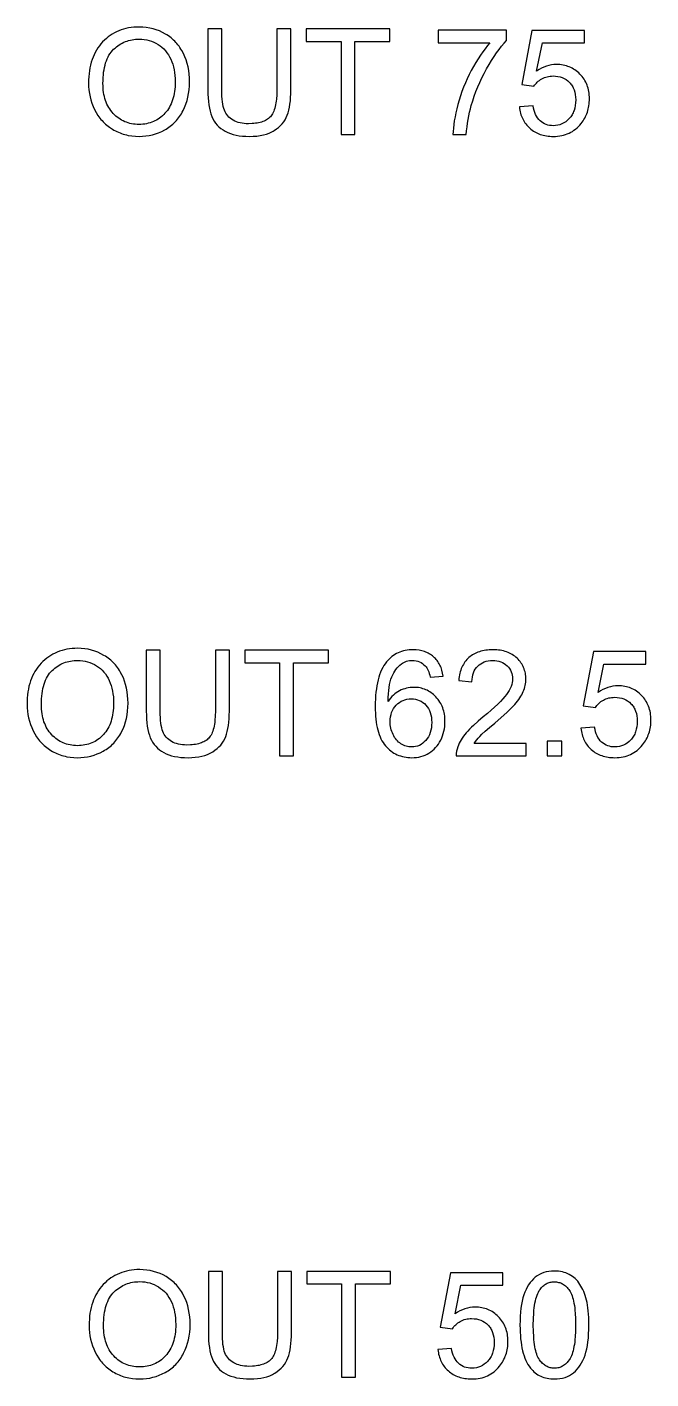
# Model space of a CAD drawing. Header units: millimetres. Extents: x -6 to 6, y -172 to -20.
# Drawn here: x -6.28 to 6.28, y -172.1 to -144.9 of the extents above; entities that cross this region are included whole.
import ezdxf

# ---------------------------------------------------------------- set-up
doc = ezdxf.new("R2010")
doc.units = ezdxf.units.MM
doc.layers.add('LASER_MARK', color=7, linetype='Continuous')

msp = doc.modelspace()

# ---------------------------------------------------------------- linework, layer by layer
at = {"layer": 'LASER_MARK'}
for points in [[(-4.757, -145.199), (-4.791, -145.238), (-4.823, -145.278), (-4.853, -145.32), (-4.881, -145.364), (-4.907, -145.409), (-4.93, -145.456), (-4.951, -145.506), (-4.97, -145.556), (-4.987, -145.609), (-5.001, -145.664), (-5.013, -145.72), (-5.023, -145.778), (-5.031, -145.838), (-5.037, -145.9), (-5.04, -145.963), (-5.041, -146.028), (-5.039, -146.098), (-5.033, -146.166), (-5.024, -146.234), (-5.011, -146.301), (-4.993, -146.367), (-4.972, -146.432), (-4.948, -146.496), (-4.919, -146.559), (-4.887, -146.62), (-4.851, -146.678), (-4.832, -146.706), (-4.812, -146.732), (-4.791, -146.758), (-4.769, -146.783), (-4.746, -146.808), (-4.722, -146.831), (-4.698, -146.854), (-4.672, -146.876), (-4.646, -146.897), (-4.618, -146.917), (-4.561, -146.955), (-4.531, -146.973), (-4.501, -146.989), (-4.47, -147.004), (-4.439, -147.018), (-4.407, -147.031), (-4.375, -147.043), (-4.342, -147.054), (-4.309, -147.064), (-4.275, -147.072), (-4.241, -147.08), (-4.171, -147.091), (-4.098, -147.098), (-4.024, -147.1), (-3.956, -147.098), (-3.888, -147.092), (-3.822, -147.082), (-3.757, -147.067), (-3.693, -147.049), (-3.63, -147.026), (-3.569, -147), (-3.508, -146.969), (-3.479, -146.952), (-3.45, -146.934), (-3.422, -146.915), (-3.395, -146.895), (-3.369, -146.875), (-3.344, -146.853), (-3.32, -146.83), (-3.296, -146.807), (-3.273, -146.782), (-3.251, -146.756), (-3.23, -146.73), (-3.21, -146.702), (-3.191, -146.674), (-3.173, -146.644), (-3.155, -146.614), (-3.138, -146.582), (-3.108, -146.517), (-3.081, -146.45), (-3.059, -146.381), (-3.04, -146.31), (-3.026, -146.237), (-3.016, -146.161), (-3.01, -146.083), (-3.008, -146.004), (-3.01, -145.925), (-3.016, -145.848), (-3.025, -145.774), (-3.039, -145.701), (-3.056, -145.631), (-3.078, -145.563), (-3.103, -145.497), (-3.132, -145.433), (-3.165, -145.372), (-3.182, -145.343), (-3.201, -145.314), (-3.22, -145.287), (-3.241, -145.26), (-3.262, -145.234), (-3.284, -145.209), (-3.307, -145.185), (-3.331, -145.162), (-3.355, -145.139), (-3.381, -145.118), (-3.407, -145.097), (-3.435, -145.078), (-3.463, -145.059), (-3.492, -145.041), (-3.552, -145.008), (-3.614, -144.979), (-3.678, -144.955), (-3.743, -144.935), (-3.81, -144.92), (-3.879, -144.909), (-3.95, -144.902), (-4.023, -144.9), (-4.078, -144.901), (-4.133, -144.905), (-4.186, -144.911), (-4.237, -144.919), (-4.288, -144.929), (-4.337, -144.942), (-4.385, -144.957), (-4.431, -144.975), (-4.476, -144.995), (-4.52, -145.017), (-4.563, -145.042), (-4.604, -145.068), (-4.644, -145.098), (-4.683, -145.129), (-4.721, -145.163)], [(-1.25, -144.938), (-1.25, -146.165), (-1.252, -146.261), (-1.258, -146.349), (-1.263, -146.389), (-1.269, -146.428), (-1.275, -146.465), (-1.283, -146.5), (-1.292, -146.533), (-1.302, -146.564), (-1.312, -146.592), (-1.324, -146.619), (-1.337, -146.644), (-1.351, -146.666), (-1.366, -146.687), (-1.382, -146.706), (-1.399, -146.723), (-1.418, -146.739), (-1.438, -146.753), (-1.459, -146.767), (-1.482, -146.78), (-1.506, -146.791), (-1.532, -146.802), (-1.559, -146.811), (-1.587, -146.819), (-1.617, -146.826), (-1.648, -146.832), (-1.68, -146.837), (-1.714, -146.841), (-1.75, -146.844), (-1.824, -146.846), (-1.869, -146.845), (-1.912, -146.842), (-1.952, -146.836), (-1.992, -146.828), (-2.029, -146.818), (-2.065, -146.806), (-2.099, -146.792), (-2.131, -146.775), (-2.161, -146.756), (-2.189, -146.736), (-2.215, -146.713), (-2.238, -146.689), (-2.259, -146.663), (-2.278, -146.635), (-2.294, -146.605), (-2.308, -146.573), (-2.32, -146.538), (-2.331, -146.498), (-2.339, -146.454), (-2.347, -146.405), (-2.352, -146.352), (-2.356, -146.294), (-2.359, -146.232), (-2.36, -146.165), (-2.36, -144.938), (-2.641, -144.938), (-2.641, -146.166), (-2.64, -146.248), (-2.636, -146.326), (-2.629, -146.399), (-2.621, -146.468), (-2.609, -146.533), (-2.595, -146.593), (-2.579, -146.648), (-2.56, -146.699), (-2.538, -146.746), (-2.512, -146.791), (-2.483, -146.832), (-2.451, -146.871), (-2.416, -146.907), (-2.377, -146.94), (-2.334, -146.97), (-2.288, -146.997), (-2.239, -147.021), (-2.187, -147.042), (-2.131, -147.06), (-2.071, -147.074), (-2.009, -147.086), (-1.942, -147.094), (-1.873, -147.098), (-1.8, -147.1), (-1.725, -147.098), (-1.653, -147.093), (-1.586, -147.083), (-1.522, -147.07), (-1.462, -147.054), (-1.405, -147.034), (-1.378, -147.022), (-1.352, -147.01), (-1.327, -146.996), (-1.303, -146.982), (-1.258, -146.951), (-1.216, -146.918), (-1.178, -146.883), (-1.143, -146.846), (-1.112, -146.807), (-1.085, -146.765), (-1.061, -146.721), (-1.041, -146.675), (-1.024, -146.626), (-1.01, -146.573), (-0.997, -146.515), (-0.987, -146.454), (-0.979, -146.388), (-0.973, -146.318), (-0.97, -146.244), (-0.969, -146.166), (-0.969, -144.938)], [(0.041, -147.064), (0.322, -147.064), (0.322, -145.189), (1.025, -145.189), (1.025, -144.938), (-0.66, -144.938), (-0.66, -145.189), (0.041, -145.189)], [(1.997, -145.216), (3.038, -145.216), (2.989, -145.274), (2.94, -145.336), (2.892, -145.4), (2.845, -145.468), (2.799, -145.539), (2.753, -145.614), (2.708, -145.691), (2.663, -145.772), (2.621, -145.855), (2.58, -145.939), (2.543, -146.023), (2.508, -146.109), (2.475, -146.195), (2.445, -146.281), (2.418, -146.369), (2.393, -146.458), (2.371, -146.545), (2.351, -146.629), (2.335, -146.709), (2.321, -146.787), (2.31, -146.861), (2.302, -146.932), (2.297, -146.999), (2.294, -147.064), (2.563, -147.064), (2.569, -146.985), (2.577, -146.908), (2.587, -146.833), (2.598, -146.759), (2.612, -146.687), (2.627, -146.616), (2.644, -146.547), (2.663, -146.479), (2.691, -146.385), (2.723, -146.291), (2.757, -146.198), (2.794, -146.106), (2.834, -146.014), (2.877, -145.923), (2.922, -145.832), (2.971, -145.743), (3.021, -145.655), (3.071, -145.572), (3.121, -145.494), (3.171, -145.42), (3.221, -145.35), (3.272, -145.285), (3.323, -145.225), (3.373, -145.168), (3.373, -144.965), (1.997, -144.965)], [(3.905, -146.484), (3.631, -146.507), (3.635, -146.54), (3.64, -146.572), (3.647, -146.604), (3.654, -146.634), (3.663, -146.664), (3.673, -146.693), (3.684, -146.721), (3.697, -146.749), (3.711, -146.775), (3.725, -146.801), (3.742, -146.826), (3.759, -146.85), (3.778, -146.873), (3.798, -146.895), (3.819, -146.917), (3.841, -146.938), (3.864, -146.957), (3.888, -146.976), (3.913, -146.993), (3.939, -147.009), (3.966, -147.023), (3.994, -147.037), (4.022, -147.049), (4.051, -147.059), (4.081, -147.069), (4.112, -147.077), (4.144, -147.084), (4.176, -147.09), (4.209, -147.094), (4.244, -147.097), (4.279, -147.099), (4.314, -147.1), (4.358, -147.099), (4.401, -147.096), (4.442, -147.091), (4.482, -147.084), (4.521, -147.075), (4.559, -147.064), (4.595, -147.051), (4.631, -147.035), (4.665, -147.018), (4.698, -146.999), (4.73, -146.978), (4.761, -146.955), (4.791, -146.93), (4.819, -146.902), (4.847, -146.873), (4.873, -146.842), (4.893, -146.815), (4.912, -146.788), (4.93, -146.76), (4.946, -146.732), (4.961, -146.703), (4.975, -146.673), (4.988, -146.643), (4.999, -146.612), (5.009, -146.581), (5.017, -146.548), (5.025, -146.516), (5.03, -146.482), (5.035, -146.448), (5.038, -146.414), (5.04, -146.379), (5.041, -146.343), (5.04, -146.306), (5.038, -146.269), (5.034, -146.233), (5.029, -146.198), (5.022, -146.164), (5.014, -146.131), (5.004, -146.099), (4.993, -146.067), (4.98, -146.037), (4.966, -146.007), (4.951, -145.978), (4.933, -145.95), (4.915, -145.923), (4.894, -145.897), (4.873, -145.872), (4.85, -145.847), (4.825, -145.824), (4.8, -145.802), (4.775, -145.781), (4.748, -145.763), (4.721, -145.745), (4.694, -145.729), (4.665, -145.715), (4.636, -145.702), (4.607, -145.691), (4.576, -145.681), (4.545, -145.673), (4.513, -145.666), (4.481, -145.661), (4.448, -145.657), (4.414, -145.655), (4.38, -145.654), (4.327, -145.656), (4.276, -145.662), (4.225, -145.673), (4.174, -145.687), (4.124, -145.706), (4.075, -145.729), (4.026, -145.756), (3.978, -145.788), (4.093, -145.216), (4.941, -145.216), (4.941, -144.967), (3.884, -144.967), (3.678, -146.059), (3.923, -146.091), (3.938, -146.068), (3.955, -146.047), (3.972, -146.027), (3.992, -146.008), (4.012, -145.99), (4.034, -145.973), (4.058, -145.957), (4.082, -145.942), (4.108, -145.929), (4.135, -145.917), (4.162, -145.907), (4.19, -145.899), (4.219, -145.893), (4.249, -145.888), (4.279, -145.886), (4.31, -145.885), (4.36, -145.887), (4.407, -145.893), (4.451, -145.903), (4.494, -145.917), (4.534, -145.935), (4.571, -145.957), (4.606, -145.984), (4.639, -146.014), (4.654, -146.03), (4.668, -146.048), (4.681, -146.065), (4.693, -146.084), (4.705, -146.104), (4.715, -146.124), (4.733, -146.166), (4.746, -146.212), (4.756, -146.26), (4.762, -146.312), (4.764, -146.366), (4.762, -146.423), (4.756, -146.478), (4.746, -146.529), (4.731, -146.578), (4.723, -146.601), (4.713, -146.624), (4.702, -146.645), (4.691, -146.666), (4.678, -146.687), (4.664, -146.706), (4.649, -146.725), (4.633, -146.743), (4.6, -146.777), (4.565, -146.805), (4.527, -146.83), (4.488, -146.85), (4.448, -146.865), (4.405, -146.876), (4.361, -146.883), (4.314, -146.885), (4.276, -146.884), (4.239, -146.879), (4.203, -146.871), (4.169, -146.86), (4.136, -146.846), (4.105, -146.829), (4.075, -146.808), (4.047, -146.785), (4.02, -146.758), (3.996, -146.728), (3.975, -146.695), (3.956, -146.659), (3.94, -146.62), (3.926, -146.578), (3.914, -146.532)], [(-4.544, -146.638), (-4.569, -146.61), (-4.593, -146.58), (-4.615, -146.549), (-4.635, -146.517), (-4.653, -146.484), (-4.67, -146.449), (-4.686, -146.413), (-4.699, -146.376), (-4.711, -146.338), (-4.722, -146.298), (-4.731, -146.257), (-4.738, -146.215), (-4.744, -146.171), (-4.748, -146.126), (-4.75, -146.08), (-4.751, -146.033), (-4.75, -145.974), (-4.748, -145.917), (-4.743, -145.862), (-4.737, -145.81), (-4.73, -145.759), (-4.721, -145.711), (-4.71, -145.665), (-4.697, -145.621), (-4.683, -145.58), (-4.667, -145.54), (-4.649, -145.502), (-4.63, -145.467), (-4.609, -145.434), (-4.586, -145.403), (-4.562, -145.374), (-4.536, -145.347), (-4.508, -145.323), (-4.48, -145.299), (-4.452, -145.278), (-4.423, -145.258), (-4.393, -145.239), (-4.362, -145.222), (-4.331, -145.207), (-4.299, -145.193), (-4.267, -145.181), (-4.234, -145.171), (-4.2, -145.162), (-4.166, -145.155), (-4.131, -145.149), (-4.095, -145.145), (-4.059, -145.143), (-4.021, -145.142), (-3.97, -145.144), (-3.919, -145.149), (-3.87, -145.157), (-3.822, -145.169), (-3.775, -145.184), (-3.729, -145.202), (-3.685, -145.224), (-3.642, -145.249), (-3.601, -145.277), (-3.563, -145.308), (-3.527, -145.341), (-3.494, -145.377), (-3.463, -145.416), (-3.435, -145.458), (-3.409, -145.502), (-3.386, -145.549), (-3.365, -145.598), (-3.347, -145.65), (-3.332, -145.703), (-3.32, -145.759), (-3.31, -145.817), (-3.303, -145.877), (-3.299, -145.938), (-3.298, -146.002), (-3.299, -146.053), (-3.301, -146.102), (-3.305, -146.15), (-3.311, -146.196), (-3.318, -146.24), (-3.327, -146.284), (-3.337, -146.325), (-3.349, -146.366), (-3.363, -146.405), (-3.378, -146.442), (-3.395, -146.478), (-3.413, -146.513), (-3.433, -146.546), (-3.455, -146.577), (-3.478, -146.607), (-3.503, -146.636), (-3.529, -146.663), (-3.556, -146.688), (-3.584, -146.712), (-3.613, -146.734), (-3.642, -146.754), (-3.673, -146.772), (-3.704, -146.789), (-3.736, -146.803), (-3.769, -146.817), (-3.803, -146.828), (-3.838, -146.837), (-3.874, -146.845), (-3.911, -146.851), (-3.948, -146.856), (-3.987, -146.858), (-4.026, -146.859), (-4.064, -146.858), (-4.102, -146.856), (-4.139, -146.851), (-4.175, -146.845), (-4.21, -146.838), (-4.245, -146.828), (-4.279, -146.817), (-4.311, -146.804), (-4.343, -146.789), (-4.375, -146.773), (-4.405, -146.755), (-4.434, -146.735), (-4.463, -146.713), (-4.491, -146.69), (-4.518, -146.665)], [(-5.995, -157.699), (-6.03, -157.738), (-6.062, -157.778), (-6.092, -157.82), (-6.12, -157.864), (-6.145, -157.909), (-6.168, -157.956), (-6.19, -158.006), (-6.208, -158.056), (-6.225, -158.109), (-6.24, -158.164), (-6.252, -158.22), (-6.262, -158.278), (-6.27, -158.338), (-6.275, -158.4), (-6.278, -158.463), (-6.279, -158.528), (-6.278, -158.598), (-6.272, -158.666), (-6.262, -158.734), (-6.249, -158.801), (-6.232, -158.867), (-6.211, -158.932), (-6.186, -158.996), (-6.158, -159.059), (-6.125, -159.12), (-6.09, -159.178), (-6.07, -159.206), (-6.05, -159.232), (-6.029, -159.258), (-6.007, -159.283), (-5.984, -159.308), (-5.961, -159.331), (-5.936, -159.354), (-5.911, -159.376), (-5.884, -159.397), (-5.857, -159.417), (-5.799, -159.455), (-5.77, -159.473), (-5.739, -159.489), (-5.709, -159.504), (-5.677, -159.518), (-5.645, -159.531), (-5.613, -159.543), (-5.58, -159.554), (-5.547, -159.564), (-5.513, -159.572), (-5.479, -159.58), (-5.409, -159.591), (-5.337, -159.598), (-5.263, -159.6), (-5.194, -159.598), (-5.127, -159.592), (-5.06, -159.582), (-4.995, -159.567), (-4.931, -159.549), (-4.869, -159.526), (-4.807, -159.5), (-4.747, -159.469), (-4.717, -159.452), (-4.688, -159.434), (-4.661, -159.415), (-4.634, -159.395), (-4.608, -159.375), (-4.582, -159.353), (-4.558, -159.33), (-4.535, -159.307), (-4.512, -159.282), (-4.49, -159.256), (-4.469, -159.23), (-4.449, -159.202), (-4.43, -159.174), (-4.411, -159.144), (-4.394, -159.114), (-4.377, -159.082), (-4.346, -159.017), (-4.32, -158.95), (-4.297, -158.881), (-4.279, -158.81), (-4.265, -158.737), (-4.254, -158.661), (-4.248, -158.583), (-4.246, -158.504), (-4.248, -158.425), (-4.254, -158.348), (-4.264, -158.274), (-4.277, -158.201), (-4.295, -158.131), (-4.316, -158.063), (-4.341, -157.997), (-4.37, -157.933), (-4.403, -157.872), (-4.421, -157.843), (-4.439, -157.814), (-4.459, -157.787), (-4.479, -157.76), (-4.5, -157.734), (-4.522, -157.709), (-4.545, -157.685), (-4.569, -157.662), (-4.594, -157.639), (-4.619, -157.618), (-4.646, -157.597), (-4.673, -157.578), (-4.702, -157.559), (-4.731, -157.541), (-4.791, -157.508), (-4.852, -157.479), (-4.916, -157.455), (-4.982, -157.435), (-5.049, -157.42), (-5.118, -157.409), (-5.189, -157.402), (-5.261, -157.4), (-5.317, -157.401), (-5.371, -157.405), (-5.424, -157.411), (-5.476, -157.419), (-5.526, -157.429), (-5.575, -157.442), (-5.623, -157.457), (-5.67, -157.475), (-5.715, -157.495), (-5.759, -157.517), (-5.801, -157.542), (-5.843, -157.568), (-5.883, -157.598), (-5.922, -157.629), (-5.959, -157.663)], [(-2.489, -157.438), (-2.489, -158.665), (-2.491, -158.761), (-2.497, -158.849), (-2.501, -158.889), (-2.507, -158.928), (-2.514, -158.965), (-2.522, -159), (-2.53, -159.033), (-2.54, -159.064), (-2.551, -159.092), (-2.563, -159.119), (-2.576, -159.144), (-2.59, -159.166), (-2.605, -159.187), (-2.621, -159.206), (-2.638, -159.223), (-2.656, -159.239), (-2.676, -159.253), (-2.698, -159.267), (-2.72, -159.28), (-2.745, -159.291), (-2.77, -159.302), (-2.797, -159.311), (-2.825, -159.319), (-2.855, -159.326), (-2.886, -159.332), (-2.919, -159.337), (-2.953, -159.341), (-2.988, -159.344), (-3.063, -159.346), (-3.107, -159.345), (-3.15, -159.342), (-3.191, -159.336), (-3.23, -159.328), (-3.268, -159.318), (-3.303, -159.306), (-3.337, -159.292), (-3.37, -159.275), (-3.4, -159.256), (-3.428, -159.236), (-3.453, -159.213), (-3.477, -159.189), (-3.498, -159.163), (-3.516, -159.135), (-3.533, -159.105), (-3.547, -159.073), (-3.559, -159.038), (-3.569, -158.998), (-3.578, -158.954), (-3.585, -158.905), (-3.591, -158.852), (-3.595, -158.794), (-3.597, -158.732), (-3.598, -158.665), (-3.598, -157.438), (-3.879, -157.438), (-3.879, -158.666), (-3.878, -158.748), (-3.874, -158.826), (-3.868, -158.899), (-3.859, -158.968), (-3.848, -159.033), (-3.834, -159.093), (-3.817, -159.148), (-3.798, -159.199), (-3.776, -159.246), (-3.751, -159.291), (-3.722, -159.332), (-3.69, -159.371), (-3.654, -159.407), (-3.615, -159.44), (-3.573, -159.47), (-3.527, -159.497), (-3.478, -159.521), (-3.425, -159.542), (-3.369, -159.56), (-3.31, -159.574), (-3.247, -159.586), (-3.181, -159.594), (-3.111, -159.598), (-3.038, -159.6), (-2.963, -159.598), (-2.892, -159.593), (-2.824, -159.583), (-2.76, -159.57), (-2.7, -159.554), (-2.644, -159.534), (-2.617, -159.522), (-2.591, -159.51), (-2.566, -159.496), (-2.542, -159.482), (-2.496, -159.451), (-2.454, -159.418), (-2.416, -159.383), (-2.381, -159.346), (-2.351, -159.307), (-2.323, -159.265), (-2.3, -159.221), (-2.28, -159.175), (-2.263, -159.126), (-2.248, -159.073), (-2.236, -159.015), (-2.225, -158.954), (-2.217, -158.888), (-2.212, -158.818), (-2.208, -158.744), (-2.207, -158.666), (-2.207, -157.438)], [(-1.198, -159.564), (-0.917, -159.564), (-0.917, -157.689), (-0.213, -157.689), (-0.213, -157.438), (-1.898, -157.438), (-1.898, -157.689), (-1.198, -157.689)], [(1.836, -157.979), (2.096, -157.958), (2.086, -157.898), (2.072, -157.841), (2.063, -157.814), (2.054, -157.787), (2.043, -157.762), (2.032, -157.737), (2.019, -157.713), (2.006, -157.69), (1.991, -157.668), (1.976, -157.647), (1.959, -157.626), (1.941, -157.607), (1.923, -157.588), (1.903, -157.57), (1.883, -157.553), (1.862, -157.537), (1.84, -157.522), (1.818, -157.508), (1.794, -157.495), (1.77, -157.484), (1.746, -157.474), (1.721, -157.464), (1.694, -157.456), (1.668, -157.449), (1.64, -157.443), (1.612, -157.438), (1.554, -157.431), (1.492, -157.429), (1.451, -157.43), (1.41, -157.433), (1.371, -157.438), (1.333, -157.444), (1.295, -157.453), (1.259, -157.463), (1.224, -157.476), (1.19, -157.49), (1.157, -157.506), (1.126, -157.524), (1.095, -157.544), (1.065, -157.566), (1.037, -157.59), (1.009, -157.616), (0.983, -157.643), (0.957, -157.673), (0.93, -157.709), (0.904, -157.748), (0.88, -157.789), (0.858, -157.834), (0.837, -157.88), (0.818, -157.93), (0.802, -157.982), (0.786, -158.037), (0.773, -158.094), (0.761, -158.154), (0.752, -158.217), (0.744, -158.282), (0.737, -158.35), (0.733, -158.42), (0.73, -158.493), (0.729, -158.569), (0.73, -158.637), (0.733, -158.702), (0.737, -158.765), (0.742, -158.825), (0.75, -158.883), (0.758, -158.938), (0.769, -158.992), (0.781, -159.042), (0.795, -159.09), (0.81, -159.136), (0.827, -159.18), (0.845, -159.221), (0.865, -159.259), (0.887, -159.295), (0.91, -159.329), (0.935, -159.36), (0.962, -159.389), (0.989, -159.416), (1.017, -159.442), (1.046, -159.465), (1.076, -159.487), (1.107, -159.506), (1.139, -159.524), (1.171, -159.54), (1.205, -159.554), (1.24, -159.566), (1.275, -159.577), (1.312, -159.585), (1.35, -159.592), (1.388, -159.596), (1.427, -159.599), (1.468, -159.6), (1.515, -159.599), (1.561, -159.594), (1.605, -159.587), (1.649, -159.577), (1.691, -159.564), (1.732, -159.549), (1.772, -159.53), (1.81, -159.509), (1.847, -159.485), (1.881, -159.458), (1.914, -159.429), (1.945, -159.397), (1.973, -159.363), (2, -159.326), (2.024, -159.287), (2.047, -159.245), (2.067, -159.202), (2.085, -159.158), (2.1, -159.113), (2.112, -159.066), (2.121, -159.02), (2.128, -158.972), (2.132, -158.923), (2.133, -158.873), (2.133, -158.836), (2.13, -158.799), (2.127, -158.763), (2.122, -158.728), (2.115, -158.694), (2.107, -158.661), (2.098, -158.628), (2.087, -158.597), (2.075, -158.566), (2.062, -158.537), (2.047, -158.508), (2.03, -158.48), (2.012, -158.453), (1.993, -158.427), (1.972, -158.401), (1.95, -158.377), (1.927, -158.353), (1.903, -158.332), (1.878, -158.311), (1.853, -158.293), (1.828, -158.275), (1.801, -158.26), (1.774, -158.245), (1.747, -158.233), (1.719, -158.221), (1.69, -158.212), (1.661, -158.203), (1.631, -158.197), (1.601, -158.191), (1.569, -158.188), (1.538, -158.185), (1.505, -158.185), (1.468, -158.186), (1.431, -158.189), (1.395, -158.194), (1.359, -158.202), (1.324, -158.212), (1.289, -158.224), (1.254, -158.238), (1.22, -158.254), (1.186, -158.273), (1.154, -158.294), (1.123, -158.317), (1.094, -158.342), (1.066, -158.37), (1.039, -158.4), (1.013, -158.433), (0.989, -158.467), (0.991, -158.39), (0.995, -158.317), (1.001, -158.249), (1.009, -158.185), (1.019, -158.126), (1.032, -158.071), (1.046, -158.021), (1.063, -157.976), (1.082, -157.934), (1.102, -157.895), (1.124, -157.858), (1.147, -157.824), (1.172, -157.792), (1.199, -157.763), (1.227, -157.737), (1.257, -157.713), (1.281, -157.697), (1.306, -157.683), (1.332, -157.671), (1.359, -157.661), (1.387, -157.653), (1.416, -157.648), (1.446, -157.645), (1.476, -157.644), (1.514, -157.645), (1.551, -157.651), (1.586, -157.659), (1.619, -157.672), (1.651, -157.687), (1.681, -157.706), (1.71, -157.729), (1.737, -157.755), (1.753, -157.774), (1.767, -157.795), (1.781, -157.819), (1.794, -157.846), (1.806, -157.875), (1.817, -157.907), (1.827, -157.942)], [(3.765, -159.313), (2.722, -159.313), (2.745, -159.277), (2.771, -159.242), (2.8, -159.207), (2.832, -159.171), (2.876, -159.128), (2.941, -159.069), (3.027, -158.995), (3.134, -158.904), (3.265, -158.791), (3.375, -158.691), (3.466, -158.604), (3.504, -158.565), (3.536, -158.53), (3.566, -158.496), (3.593, -158.462), (3.618, -158.429), (3.64, -158.397), (3.661, -158.364), (3.679, -158.333), (3.696, -158.301), (3.71, -158.27), (3.722, -158.239), (3.733, -158.208), (3.742, -158.177), (3.749, -158.146), (3.755, -158.114), (3.759, -158.083), (3.761, -158.051), (3.762, -158.019), (3.761, -157.988), (3.759, -157.958), (3.756, -157.928), (3.751, -157.899), (3.744, -157.87), (3.737, -157.843), (3.728, -157.815), (3.717, -157.789), (3.705, -157.763), (3.692, -157.737), (3.678, -157.713), (3.662, -157.689), (3.644, -157.665), (3.625, -157.642), (3.605, -157.62), (3.584, -157.599), (3.561, -157.578), (3.537, -157.559), (3.512, -157.541), (3.486, -157.524), (3.46, -157.509), (3.432, -157.495), (3.403, -157.483), (3.373, -157.471), (3.342, -157.461), (3.311, -157.453), (3.278, -157.446), (3.244, -157.44), (3.209, -157.435), (3.174, -157.432), (3.137, -157.43), (3.099, -157.429), (3.062, -157.43), (3.025, -157.431), (2.99, -157.435), (2.955, -157.439), (2.922, -157.444), (2.889, -157.451), (2.858, -157.459), (2.827, -157.468), (2.797, -157.479), (2.768, -157.49), (2.741, -157.503), (2.714, -157.518), (2.688, -157.533), (2.663, -157.549), (2.639, -157.567), (2.616, -157.586), (2.594, -157.607), (2.574, -157.628), (2.554, -157.65), (2.536, -157.674), (2.519, -157.699), (2.503, -157.724), (2.488, -157.751), (2.474, -157.779), (2.462, -157.809), (2.451, -157.839), (2.441, -157.87), (2.432, -157.903), (2.425, -157.936), (2.418, -157.971), (2.413, -158.007), (2.409, -158.044), (2.677, -158.071), (2.679, -158.023), (2.685, -157.977), (2.694, -157.934), (2.706, -157.893), (2.723, -157.855), (2.742, -157.82), (2.765, -157.788), (2.792, -157.758), (2.821, -157.732), (2.853, -157.709), (2.887, -157.689), (2.924, -157.673), (2.963, -157.661), (3.004, -157.652), (3.047, -157.647), (3.093, -157.645), (3.137, -157.647), (3.178, -157.652), (3.218, -157.66), (3.255, -157.672), (3.29, -157.687), (3.323, -157.705), (3.354, -157.727), (3.383, -157.752), (3.409, -157.779), (3.431, -157.808), (3.45, -157.838), (3.466, -157.87), (3.478, -157.904), (3.487, -157.939), (3.492, -157.975), (3.494, -158.013), (3.492, -158.051), (3.486, -158.089), (3.476, -158.127), (3.463, -158.166), (3.446, -158.205), (3.425, -158.246), (3.4, -158.286), (3.372, -158.327), (3.338, -158.371), (3.297, -158.418), (3.249, -158.469), (3.194, -158.523), (3.132, -158.581), (3.063, -158.643), (2.987, -158.709), (2.903, -158.778), (2.798, -158.866), (2.706, -158.95), (2.665, -158.989), (2.628, -159.027), (2.593, -159.064), (2.562, -159.1), (2.533, -159.135), (2.507, -159.17), (2.482, -159.205), (2.46, -159.24), (2.439, -159.275), (2.421, -159.311), (2.404, -159.347), (2.39, -159.382), (2.376, -159.426), (2.366, -159.471), (2.36, -159.517), (2.36, -159.564), (3.765, -159.564)], [(5.144, -158.984), (4.87, -159.007), (4.874, -159.04), (4.879, -159.072), (4.885, -159.104), (4.893, -159.134), (4.902, -159.164), (4.912, -159.193), (4.923, -159.221), (4.935, -159.249), (4.949, -159.275), (4.964, -159.301), (4.98, -159.326), (4.998, -159.35), (5.016, -159.373), (5.036, -159.395), (5.057, -159.417), (5.079, -159.438), (5.103, -159.457), (5.127, -159.476), (5.152, -159.493), (5.178, -159.509), (5.205, -159.523), (5.232, -159.537), (5.26, -159.549), (5.29, -159.559), (5.32, -159.569), (5.35, -159.577), (5.382, -159.584), (5.415, -159.59), (5.448, -159.594), (5.482, -159.597), (5.517, -159.599), (5.553, -159.6), (5.597, -159.599), (5.639, -159.596), (5.68, -159.591), (5.721, -159.584), (5.76, -159.575), (5.797, -159.564), (5.834, -159.551), (5.869, -159.535), (5.904, -159.518), (5.937, -159.499), (5.969, -159.478), (6, -159.455), (6.029, -159.43), (6.058, -159.402), (6.085, -159.373), (6.111, -159.342), (6.132, -159.315), (6.151, -159.288), (6.168, -159.26), (6.185, -159.232), (6.2, -159.203), (6.214, -159.173), (6.226, -159.143), (6.237, -159.112), (6.247, -159.081), (6.256, -159.048), (6.263, -159.016), (6.269, -158.982), (6.274, -158.948), (6.277, -158.914), (6.279, -158.879), (6.279, -158.843), (6.279, -158.806), (6.277, -158.769), (6.273, -158.733), (6.268, -158.698), (6.261, -158.664), (6.253, -158.631), (6.243, -158.599), (6.232, -158.567), (6.219, -158.537), (6.205, -158.507), (6.189, -158.478), (6.172, -158.45), (6.153, -158.423), (6.133, -158.397), (6.111, -158.372), (6.088, -158.347), (6.064, -158.324), (6.039, -158.302), (6.013, -158.281), (5.987, -158.263), (5.96, -158.245), (5.932, -158.229), (5.904, -158.215), (5.875, -158.202), (5.845, -158.191), (5.815, -158.181), (5.784, -158.173), (5.752, -158.166), (5.72, -158.161), (5.686, -158.157), (5.653, -158.155), (5.618, -158.154), (5.566, -158.156), (5.514, -158.162), (5.463, -158.173), (5.413, -158.187), (5.363, -158.206), (5.313, -158.229), (5.265, -158.256), (5.216, -158.288), (5.331, -157.716), (6.179, -157.716), (6.179, -157.467), (5.122, -157.467), (4.916, -158.559), (5.161, -158.591), (5.177, -158.568), (5.193, -158.547), (5.211, -158.527), (5.23, -158.508), (5.251, -158.49), (5.273, -158.473), (5.296, -158.457), (5.321, -158.442), (5.347, -158.429), (5.373, -158.417), (5.401, -158.407), (5.429, -158.399), (5.457, -158.393), (5.487, -158.388), (5.517, -158.386), (5.549, -158.385), (5.598, -158.387), (5.645, -158.393), (5.69, -158.403), (5.732, -158.417), (5.772, -158.435), (5.809, -158.457), (5.844, -158.484), (5.877, -158.514), (5.892, -158.53), (5.906, -158.548), (5.92, -158.565), (5.932, -158.584), (5.943, -158.604), (5.954, -158.624), (5.971, -158.666), (5.985, -158.712), (5.995, -158.76), (6.001, -158.812), (6.003, -158.866), (6, -158.923), (5.994, -158.978), (5.984, -159.029), (5.97, -159.078), (5.961, -159.101), (5.952, -159.124), (5.941, -159.145), (5.929, -159.166), (5.916, -159.187), (5.903, -159.206), (5.888, -159.225), (5.872, -159.243), (5.838, -159.277), (5.803, -159.305), (5.766, -159.33), (5.727, -159.35), (5.686, -159.365), (5.644, -159.376), (5.599, -159.383), (5.553, -159.385), (5.514, -159.384), (5.477, -159.379), (5.442, -159.371), (5.408, -159.36), (5.375, -159.346), (5.344, -159.329), (5.314, -159.308), (5.285, -159.285), (5.259, -159.258), (5.235, -159.228), (5.213, -159.195), (5.195, -159.159), (5.178, -159.12), (5.164, -159.078), (5.153, -159.032)], [(-5.783, -159.138), (-5.808, -159.11), (-5.831, -159.08), (-5.853, -159.049), (-5.873, -159.017), (-5.892, -158.984), (-5.909, -158.949), (-5.924, -158.913), (-5.938, -158.876), (-5.95, -158.838), (-5.96, -158.798), (-5.969, -158.757), (-5.977, -158.715), (-5.982, -158.671), (-5.986, -158.626), (-5.989, -158.58), (-5.989, -158.533), (-5.989, -158.474), (-5.986, -158.417), (-5.982, -158.362), (-5.976, -158.31), (-5.968, -158.259), (-5.959, -158.211), (-5.948, -158.165), (-5.936, -158.121), (-5.921, -158.08), (-5.905, -158.04), (-5.888, -158.002), (-5.868, -157.967), (-5.847, -157.934), (-5.825, -157.903), (-5.8, -157.874), (-5.774, -157.847), (-5.747, -157.823), (-5.719, -157.799), (-5.69, -157.778), (-5.661, -157.758), (-5.631, -157.739), (-5.601, -157.722), (-5.57, -157.707), (-5.538, -157.693), (-5.505, -157.681), (-5.472, -157.671), (-5.439, -157.662), (-5.404, -157.655), (-5.369, -157.649), (-5.333, -157.645), (-5.297, -157.643), (-5.26, -157.642), (-5.208, -157.644), (-5.157, -157.649), (-5.108, -157.657), (-5.06, -157.669), (-5.013, -157.684), (-4.968, -157.702), (-4.924, -157.724), (-4.881, -157.749), (-4.84, -157.777), (-4.801, -157.808), (-4.765, -157.841), (-4.732, -157.877), (-4.701, -157.916), (-4.673, -157.958), (-4.647, -158.002), (-4.624, -158.049), (-4.603, -158.098), (-4.586, -158.15), (-4.571, -158.203), (-4.558, -158.259), (-4.549, -158.317), (-4.542, -158.377), (-4.538, -158.438), (-4.536, -158.502), (-4.537, -158.553), (-4.54, -158.602), (-4.544, -158.65), (-4.549, -158.696), (-4.556, -158.74), (-4.565, -158.784), (-4.576, -158.825), (-4.588, -158.866), (-4.601, -158.905), (-4.616, -158.942), (-4.633, -158.978), (-4.652, -159.013), (-4.672, -159.046), (-4.693, -159.077), (-4.717, -159.107), (-4.742, -159.136), (-4.768, -159.163), (-4.795, -159.188), (-4.822, -159.212), (-4.851, -159.234), (-4.881, -159.254), (-4.911, -159.272), (-4.943, -159.289), (-4.975, -159.303), (-5.008, -159.317), (-5.042, -159.328), (-5.077, -159.337), (-5.113, -159.345), (-5.149, -159.351), (-5.187, -159.356), (-5.225, -159.358), (-5.264, -159.359), (-5.303, -159.358), (-5.341, -159.356), (-5.378, -159.351), (-5.414, -159.345), (-5.449, -159.338), (-5.483, -159.328), (-5.517, -159.317), (-5.55, -159.304), (-5.582, -159.289), (-5.613, -159.273), (-5.643, -159.255), (-5.673, -159.235), (-5.702, -159.213), (-5.729, -159.19), (-5.757, -159.165)], [(1.087, -159.133), (1.074, -159.102), (1.062, -159.071), (1.052, -159.039), (1.044, -159.007), (1.038, -158.974), (1.033, -158.942), (1.031, -158.908), (1.03, -158.875), (1.032, -158.825), (1.037, -158.777), (1.047, -158.732), (1.06, -158.689), (1.078, -158.648), (1.099, -158.61), (1.124, -158.575), (1.153, -158.542), (1.185, -158.512), (1.218, -158.487), (1.253, -158.465), (1.29, -158.447), (1.328, -158.433), (1.368, -158.423), (1.41, -158.417), (1.453, -158.415), (1.497, -158.417), (1.539, -158.423), (1.578, -158.433), (1.616, -158.447), (1.652, -158.465), (1.686, -158.487), (1.719, -158.512), (1.749, -158.542), (1.777, -158.575), (1.8, -158.611), (1.821, -158.65), (1.837, -158.692), (1.85, -158.737), (1.859, -158.785), (1.865, -158.836), (1.866, -158.889), (1.865, -158.945), (1.859, -158.998), (1.85, -159.048), (1.837, -159.095), (1.82, -159.138), (1.8, -159.179), (1.775, -159.217), (1.748, -159.252), (1.717, -159.283), (1.685, -159.31), (1.652, -159.333), (1.617, -159.352), (1.581, -159.367), (1.543, -159.377), (1.504, -159.383), (1.463, -159.385), (1.435, -159.384), (1.407, -159.381), (1.38, -159.376), (1.353, -159.369), (1.326, -159.36), (1.299, -159.349), (1.273, -159.336), (1.247, -159.321), (1.222, -159.304), (1.199, -159.285), (1.176, -159.264), (1.156, -159.242), (1.136, -159.217), (1.118, -159.191), (1.102, -159.163)], [(4.191, -159.564), (4.488, -159.564), (4.488, -159.266), (4.191, -159.266)], [(-4.745, -170.199), (-4.78, -170.238), (-4.812, -170.278), (-4.842, -170.32), (-4.87, -170.364), (-4.895, -170.409), (-4.918, -170.456), (-4.939, -170.506), (-4.958, -170.556), (-4.975, -170.609), (-4.989, -170.664), (-5.002, -170.72), (-5.012, -170.778), (-5.019, -170.838), (-5.025, -170.9), (-5.028, -170.963), (-5.029, -171.028), (-5.027, -171.098), (-5.022, -171.166), (-5.012, -171.234), (-4.999, -171.301), (-4.982, -171.367), (-4.961, -171.432), (-4.936, -171.496), (-4.908, -171.559), (-4.875, -171.62), (-4.84, -171.678), (-4.82, -171.706), (-4.8, -171.732), (-4.779, -171.758), (-4.757, -171.783), (-4.734, -171.808), (-4.711, -171.831), (-4.686, -171.854), (-4.66, -171.876), (-4.634, -171.897), (-4.607, -171.917), (-4.549, -171.955), (-4.52, -171.973), (-4.489, -171.989), (-4.458, -172.004), (-4.427, -172.018), (-4.395, -172.031), (-4.363, -172.043), (-4.33, -172.054), (-4.297, -172.064), (-4.263, -172.072), (-4.229, -172.08), (-4.159, -172.091), (-4.087, -172.098), (-4.013, -172.1), (-3.944, -172.098), (-3.877, -172.092), (-3.81, -172.082), (-3.745, -172.067), (-3.681, -172.049), (-3.619, -172.026), (-3.557, -172), (-3.497, -171.969), (-3.467, -171.952), (-3.438, -171.934), (-3.411, -171.915), (-3.384, -171.895), (-3.358, -171.875), (-3.332, -171.853), (-3.308, -171.83), (-3.284, -171.807), (-3.262, -171.782), (-3.24, -171.756), (-3.219, -171.73), (-3.199, -171.702), (-3.179, -171.674), (-3.161, -171.644), (-3.143, -171.614), (-3.127, -171.582), (-3.096, -171.517), (-3.07, -171.45), (-3.047, -171.381), (-3.029, -171.31), (-3.015, -171.237), (-3.004, -171.161), (-2.998, -171.083), (-2.996, -171.004), (-2.998, -170.925), (-3.004, -170.848), (-3.014, -170.774), (-3.027, -170.701), (-3.045, -170.631), (-3.066, -170.563), (-3.091, -170.497), (-3.12, -170.433), (-3.153, -170.372), (-3.171, -170.343), (-3.189, -170.314), (-3.209, -170.287), (-3.229, -170.26), (-3.25, -170.234), (-3.272, -170.209), (-3.295, -170.185), (-3.319, -170.162), (-3.344, -170.139), (-3.369, -170.118), (-3.396, -170.097), (-3.423, -170.078), (-3.451, -170.059), (-3.481, -170.041), (-3.541, -170.008), (-3.602, -169.979), (-3.666, -169.955), (-3.731, -169.935), (-3.799, -169.92), (-3.868, -169.909), (-3.939, -169.902), (-4.011, -169.9), (-4.067, -169.901), (-4.121, -169.905), (-4.174, -169.911), (-4.226, -169.919), (-4.276, -169.929), (-4.325, -169.942), (-4.373, -169.957), (-4.42, -169.975), (-4.465, -169.995), (-4.509, -170.017), (-4.551, -170.042), (-4.593, -170.068), (-4.633, -170.098), (-4.672, -170.129), (-4.709, -170.163)], [(-1.238, -169.938), (-1.238, -171.165), (-1.241, -171.261), (-1.247, -171.349), (-1.251, -171.389), (-1.257, -171.428), (-1.264, -171.465), (-1.271, -171.5), (-1.28, -171.533), (-1.29, -171.564), (-1.301, -171.592), (-1.313, -171.619), (-1.326, -171.644), (-1.34, -171.666), (-1.354, -171.687), (-1.37, -171.706), (-1.388, -171.723), (-1.406, -171.739), (-1.426, -171.753), (-1.448, -171.767), (-1.47, -171.78), (-1.495, -171.791), (-1.52, -171.802), (-1.547, -171.811), (-1.575, -171.819), (-1.605, -171.826), (-1.636, -171.832), (-1.669, -171.837), (-1.703, -171.841), (-1.738, -171.844), (-1.813, -171.846), (-1.857, -171.845), (-1.9, -171.842), (-1.941, -171.836), (-1.98, -171.828), (-2.018, -171.818), (-2.053, -171.806), (-2.087, -171.792), (-2.12, -171.775), (-2.15, -171.756), (-2.178, -171.736), (-2.203, -171.713), (-2.226, -171.689), (-2.247, -171.663), (-2.266, -171.635), (-2.282, -171.605), (-2.296, -171.573), (-2.309, -171.538), (-2.319, -171.498), (-2.328, -171.454), (-2.335, -171.405), (-2.341, -171.352), (-2.345, -171.294), (-2.347, -171.232), (-2.348, -171.165), (-2.348, -169.938), (-2.629, -169.938), (-2.629, -171.166), (-2.628, -171.248), (-2.624, -171.326), (-2.618, -171.399), (-2.609, -171.468), (-2.598, -171.533), (-2.584, -171.593), (-2.567, -171.648), (-2.548, -171.699), (-2.526, -171.746), (-2.501, -171.791), (-2.472, -171.832), (-2.44, -171.871), (-2.404, -171.907), (-2.365, -171.94), (-2.323, -171.97), (-2.277, -171.997), (-2.228, -172.021), (-2.175, -172.042), (-2.119, -172.06), (-2.06, -172.074), (-1.997, -172.086), (-1.931, -172.094), (-1.861, -172.098), (-1.788, -172.1), (-1.713, -172.098), (-1.642, -172.093), (-1.574, -172.083), (-1.51, -172.07), (-1.45, -172.054), (-1.393, -172.034), (-1.367, -172.022), (-1.341, -172.01), (-1.316, -171.996), (-1.291, -171.982), (-1.246, -171.951), (-1.204, -171.918), (-1.166, -171.883), (-1.131, -171.846), (-1.1, -171.807), (-1.073, -171.765), (-1.05, -171.721), (-1.03, -171.675), (-1.013, -171.626), (-0.998, -171.573), (-0.985, -171.515), (-0.975, -171.454), (-0.967, -171.388), (-0.962, -171.318), (-0.958, -171.244), (-0.957, -171.166), (-0.957, -169.938)], [(0.052, -172.064), (0.334, -172.064), (0.334, -170.189), (1.037, -170.189), (1.037, -169.938), (-0.648, -169.938), (-0.648, -170.189), (0.052, -170.189)], [(2.265, -171.484), (1.991, -171.507), (1.995, -171.54), (2, -171.572), (2.006, -171.604), (2.014, -171.634), (2.023, -171.664), (2.033, -171.693), (2.044, -171.721), (2.057, -171.749), (2.07, -171.775), (2.085, -171.801), (2.101, -171.826), (2.119, -171.85), (2.137, -171.873), (2.157, -171.895), (2.178, -171.917), (2.201, -171.938), (2.224, -171.957), (2.248, -171.976), (2.273, -171.993), (2.299, -172.009), (2.326, -172.023), (2.353, -172.037), (2.382, -172.049), (2.411, -172.059), (2.441, -172.069), (2.472, -172.077), (2.503, -172.084), (2.536, -172.09), (2.569, -172.094), (2.603, -172.097), (2.638, -172.099), (2.674, -172.1), (2.718, -172.099), (2.76, -172.096), (2.802, -172.091), (2.842, -172.084), (2.881, -172.075), (2.919, -172.064), (2.955, -172.051), (2.991, -172.035), (3.025, -172.018), (3.058, -171.999), (3.09, -171.978), (3.121, -171.955), (3.151, -171.93), (3.179, -171.902), (3.206, -171.873), (3.233, -171.842), (3.253, -171.815), (3.272, -171.788), (3.29, -171.76), (3.306, -171.732), (3.321, -171.703), (3.335, -171.673), (3.348, -171.643), (3.359, -171.612), (3.369, -171.581), (3.377, -171.548), (3.384, -171.516), (3.39, -171.482), (3.395, -171.448), (3.398, -171.414), (3.4, -171.379), (3.401, -171.343), (3.4, -171.306), (3.398, -171.269), (3.394, -171.233), (3.389, -171.198), (3.382, -171.164), (3.374, -171.131), (3.364, -171.099), (3.353, -171.067), (3.34, -171.037), (3.326, -171.007), (3.31, -170.978), (3.293, -170.95), (3.274, -170.923), (3.254, -170.897), (3.233, -170.872), (3.209, -170.847), (3.185, -170.824), (3.16, -170.802), (3.135, -170.781), (3.108, -170.763), (3.081, -170.745), (3.054, -170.729), (3.025, -170.715), (2.996, -170.702), (2.966, -170.691), (2.936, -170.681), (2.905, -170.673), (2.873, -170.666), (2.841, -170.661), (2.808, -170.657), (2.774, -170.655), (2.739, -170.654), (2.687, -170.656), (2.636, -170.662), (2.584, -170.673), (2.534, -170.687), (2.484, -170.706), (2.435, -170.729), (2.386, -170.756), (2.338, -170.788), (2.452, -170.216), (3.301, -170.216), (3.301, -169.967), (2.244, -169.967), (2.038, -171.059), (2.283, -171.091), (2.298, -171.068), (2.314, -171.047), (2.332, -171.027), (2.352, -171.008), (2.372, -170.99), (2.394, -170.973), (2.417, -170.957), (2.442, -170.942), (2.468, -170.929), (2.494, -170.917), (2.522, -170.907), (2.55, -170.899), (2.579, -170.893), (2.608, -170.888), (2.639, -170.886), (2.67, -170.885), (2.719, -170.887), (2.767, -170.893), (2.811, -170.903), (2.854, -170.917), (2.893, -170.935), (2.931, -170.957), (2.966, -170.984), (2.998, -171.014), (3.014, -171.03), (3.028, -171.048), (3.041, -171.065), (3.053, -171.084), (3.065, -171.104), (3.075, -171.124), (3.092, -171.166), (3.106, -171.212), (3.116, -171.26), (3.122, -171.312), (3.124, -171.366), (3.122, -171.423), (3.116, -171.478), (3.105, -171.529), (3.091, -171.578), (3.082, -171.601), (3.073, -171.624), (3.062, -171.645), (3.05, -171.666), (3.038, -171.687), (3.024, -171.706), (3.009, -171.725), (2.993, -171.743), (2.96, -171.777), (2.924, -171.805), (2.887, -171.83), (2.848, -171.85), (2.807, -171.865), (2.765, -171.876), (2.72, -171.883), (2.674, -171.885), (2.636, -171.884), (2.599, -171.879), (2.563, -171.871), (2.529, -171.86), (2.496, -171.846), (2.465, -171.829), (2.435, -171.808), (2.407, -171.785), (2.38, -171.758), (2.356, -171.728), (2.335, -171.695), (2.316, -171.659), (2.299, -171.62), (2.286, -171.578), (2.274, -171.532)], [(3.721, -170.408), (3.702, -170.468), (3.687, -170.532), (3.673, -170.601), (3.662, -170.675), (3.654, -170.753), (3.648, -170.836), (3.644, -170.923), (3.643, -171.015), (3.644, -171.089), (3.646, -171.16), (3.65, -171.228), (3.656, -171.294), (3.664, -171.357), (3.673, -171.418), (3.683, -171.475), (3.696, -171.531), (3.71, -171.584), (3.725, -171.634), (3.742, -171.681), (3.761, -171.726), (3.782, -171.768), (3.804, -171.808), (3.828, -171.845), (3.853, -171.88), (3.876, -171.906), (3.899, -171.931), (3.924, -171.954), (3.949, -171.976), (3.976, -171.996), (4.003, -172.014), (4.032, -172.03), (4.062, -172.045), (4.092, -172.058), (4.124, -172.069), (4.157, -172.078), (4.191, -172.086), (4.226, -172.092), (4.261, -172.097), (4.298, -172.099), (4.336, -172.1), (4.393, -172.098), (4.448, -172.092), (4.5, -172.082), (4.55, -172.069), (4.597, -172.051), (4.641, -172.029), (4.683, -172.004), (4.723, -171.975), (4.76, -171.942), (4.794, -171.905), (4.827, -171.866), (4.857, -171.823), (4.884, -171.777), (4.909, -171.728), (4.932, -171.675), (4.953, -171.619), (4.971, -171.56), (4.986, -171.495), (4.999, -171.427), (5.01, -171.353), (5.019, -171.276), (5.025, -171.193), (5.028, -171.107), (5.029, -171.015), (5.029, -170.938), (5.026, -170.865), (5.023, -170.796), (5.017, -170.732), (5.011, -170.671), (5.002, -170.614), (4.993, -170.561), (4.982, -170.513), (4.969, -170.467), (4.955, -170.423), (4.941, -170.381), (4.925, -170.341), (4.908, -170.302), (4.889, -170.265), (4.87, -170.23), (4.85, -170.197), (4.828, -170.165), (4.805, -170.135), (4.78, -170.108), (4.754, -170.082), (4.727, -170.058), (4.698, -170.036), (4.668, -170.016), (4.636, -169.998), (4.603, -169.982), (4.569, -169.968), (4.534, -169.956), (4.497, -169.946), (4.459, -169.939), (4.419, -169.933), (4.378, -169.93), (4.336, -169.929), (4.279, -169.931), (4.225, -169.937), (4.173, -169.947), (4.124, -169.96), (4.077, -169.978), (4.033, -169.999), (3.991, -170.024), (3.951, -170.054), (3.914, -170.087), (3.879, -170.123), (3.847, -170.162), (3.817, -170.205), (3.789, -170.251), (3.764, -170.3), (3.741, -170.352)], [(-4.533, -171.638), (-4.558, -171.61), (-4.581, -171.58), (-4.603, -171.549), (-4.623, -171.517), (-4.642, -171.484), (-4.659, -171.449), (-4.674, -171.413), (-4.688, -171.376), (-4.7, -171.338), (-4.71, -171.298), (-4.719, -171.257), (-4.726, -171.215), (-4.732, -171.171), (-4.736, -171.126), (-4.739, -171.08), (-4.739, -171.033), (-4.739, -170.974), (-4.736, -170.917), (-4.732, -170.862), (-4.726, -170.81), (-4.718, -170.759), (-4.709, -170.711), (-4.698, -170.665), (-4.686, -170.621), (-4.671, -170.58), (-4.655, -170.54), (-4.638, -170.502), (-4.618, -170.467), (-4.597, -170.434), (-4.574, -170.403), (-4.55, -170.374), (-4.524, -170.347), (-4.497, -170.323), (-4.469, -170.299), (-4.44, -170.278), (-4.411, -170.258), (-4.381, -170.239), (-4.351, -170.222), (-4.32, -170.207), (-4.288, -170.193), (-4.255, -170.181), (-4.222, -170.171), (-4.188, -170.162), (-4.154, -170.155), (-4.119, -170.149), (-4.083, -170.145), (-4.047, -170.143), (-4.01, -170.142), (-3.958, -170.144), (-3.907, -170.149), (-3.858, -170.157), (-3.81, -170.169), (-3.763, -170.184), (-3.718, -170.202), (-3.674, -170.224), (-3.631, -170.249), (-3.59, -170.277), (-3.551, -170.308), (-3.515, -170.341), (-3.482, -170.377), (-3.451, -170.416), (-3.423, -170.458), (-3.397, -170.502), (-3.374, -170.549), (-3.353, -170.598), (-3.336, -170.65), (-3.32, -170.703), (-3.308, -170.759), (-3.299, -170.817), (-3.292, -170.877), (-3.288, -170.938), (-3.286, -171.002), (-3.287, -171.053), (-3.289, -171.102), (-3.293, -171.15), (-3.299, -171.196), (-3.306, -171.24), (-3.315, -171.284), (-3.326, -171.325), (-3.338, -171.366), (-3.351, -171.405), (-3.366, -171.442), (-3.383, -171.478), (-3.402, -171.513), (-3.422, -171.546), (-3.443, -171.577), (-3.467, -171.607), (-3.491, -171.636), (-3.518, -171.663), (-3.544, -171.688), (-3.572, -171.712), (-3.601, -171.734), (-3.631, -171.754), (-3.661, -171.772), (-3.692, -171.789), (-3.725, -171.803), (-3.758, -171.817), (-3.792, -171.828), (-3.827, -171.837), (-3.862, -171.845), (-3.899, -171.851), (-3.937, -171.856), (-3.975, -171.858), (-4.014, -171.859), (-4.053, -171.858), (-4.091, -171.856), (-4.127, -171.851), (-4.164, -171.845), (-4.199, -171.838), (-4.233, -171.828), (-4.267, -171.817), (-4.3, -171.804), (-4.332, -171.789), (-4.363, -171.773), (-4.393, -171.755), (-4.423, -171.735), (-4.452, -171.713), (-4.479, -171.69), (-4.506, -171.665)], [(4.034, -171.712), (4.019, -171.689), (4.005, -171.663), (3.992, -171.635), (3.98, -171.604), (3.969, -171.57), (3.959, -171.533), (3.95, -171.493), (3.942, -171.451), (3.935, -171.406), (3.929, -171.359), (3.923, -171.308), (3.919, -171.255), (3.913, -171.141), (3.911, -171.015), (3.913, -170.889), (3.92, -170.774), (3.924, -170.72), (3.93, -170.669), (3.937, -170.62), (3.945, -170.574), (3.954, -170.53), (3.964, -170.489), (3.975, -170.451), (3.987, -170.415), (4, -170.382), (4.015, -170.351), (4.03, -170.323), (4.046, -170.297), (4.074, -170.262), (4.089, -170.246), (4.104, -170.231), (4.12, -170.217), (4.137, -170.205), (4.154, -170.193), (4.172, -170.183), (4.19, -170.174), (4.209, -170.167), (4.228, -170.16), (4.248, -170.155), (4.268, -170.15), (4.289, -170.147), (4.311, -170.146), (4.333, -170.145), (4.356, -170.146), (4.378, -170.148), (4.4, -170.151), (4.421, -170.156), (4.442, -170.162), (4.462, -170.169), (4.482, -170.178), (4.501, -170.188), (4.52, -170.2), (4.538, -170.213), (4.556, -170.227), (4.574, -170.242), (4.59, -170.259), (4.607, -170.277), (4.623, -170.297), (4.639, -170.318), (4.653, -170.341), (4.667, -170.366), (4.68, -170.395), (4.692, -170.426), (4.703, -170.46), (4.713, -170.497), (4.722, -170.536), (4.73, -170.578), (4.738, -170.623), (4.744, -170.671), (4.749, -170.722), (4.753, -170.775), (4.759, -170.889), (4.761, -171.015), (4.759, -171.14), (4.753, -171.255), (4.749, -171.308), (4.744, -171.358), (4.738, -171.405), (4.73, -171.45), (4.722, -171.492), (4.713, -171.532), (4.703, -171.569), (4.692, -171.603), (4.68, -171.634), (4.667, -171.662), (4.653, -171.688), (4.639, -171.711), (4.607, -171.752), (4.591, -171.77), (4.574, -171.787), (4.556, -171.803), (4.539, -171.817), (4.52, -171.83), (4.502, -171.842), (4.483, -171.852), (4.463, -171.861), (4.443, -171.868), (4.423, -171.874), (4.402, -171.879), (4.38, -171.883), (4.358, -171.885), (4.336, -171.885), (4.314, -171.885), (4.292, -171.883), (4.271, -171.879), (4.25, -171.875), (4.229, -171.868), (4.209, -171.861), (4.19, -171.852), (4.171, -171.842), (4.152, -171.831), (4.134, -171.818), (4.116, -171.803), (4.099, -171.788), (4.082, -171.771), (4.065, -171.753)]]:
    msp.add_lwpolyline(points, close=True, dxfattribs=at)

doc.saveas('drawing.dxf')
